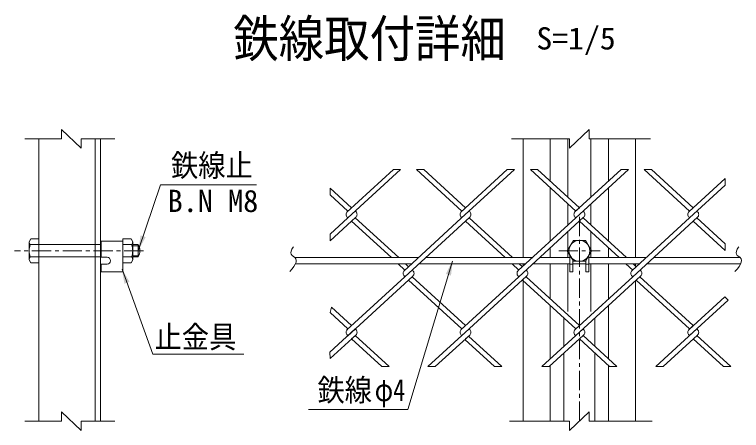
# Model space of a CAD drawing. Units: millimetres, scale not verified, with parts at other scales. Extents: x -4455 to 4455, y -3150 to 3150.
# Drawn here: x 1026 to 2444, y 562 to 1373 of the extents above; entities that cross this region are included whole.
import ezdxf
from ezdxf.enums import TextEntityAlignment as Align

# ---------------------------------------------------------------- set-up
doc = ezdxf.new("R2010")
doc.units = ezdxf.units.MM
doc.header["$LTSCALE"] = 30
doc.linetypes.add('DASHED', pattern=[7.5, 6, -1.5])
doc.linetypes.add('USER1', pattern=[2, 1.25, -0.25, 0.25, -0.25])
doc.layers.add('0-B_7詳細', color=7, linetype='Continuous', lineweight=18)
doc.styles.add('ＭＳ ゴシック', font='')
doc.styles.get('ＭＳ ゴシック').set_extended_font_data('MS Gothic')

msp = doc.modelspace()

# ---------------------------------------------------------------- linework, layer by layer
at = {"layer": '0-B_7詳細', "color": 4}
for p, q in [((1156.54, 1112.78), (1117.76, 1148.78)), ((1117.76, 1130.78), (1117.76, 1148.78)), ((2108.27, 1112.78), (2147.04, 1148.78)), ((2147.04, 1130.78), (2147.04, 1148.78)), ((1117.76, 1130.78), (1046.2, 1130.78)), ((1156.54, 1130.78), (1156.54, 1112.78)), ((1156.54, 1130.78), (1221.81, 1130.78)), ((2108.27, 1130.78), (1995.1, 1130.78)), ((2108.27, 1130.78), (2108.27, 1112.78)), ((2147.04, 1130.78), (2266.62, 1130.78)), ((1117.76, 580.47), (1117.76, 598.47)), ((1156.54, 562.47), (1117.76, 598.47)), ((2108.27, 562.47), (2147.04, 598.47)), ((2147.04, 580.47), (2147.04, 598.47)), ((1117.76, 580.47), (1046.2, 580.47)), ((1156.54, 580.47), (1221.81, 580.47)), ((1156.54, 580.47), (1156.54, 562.47)), ((2108.27, 580.47), (1991.46, 580.47)), ((2108.27, 580.47), (2108.27, 562.47)), ((2147.04, 580.47), (2269.86, 580.47))]:
    msp.add_line(p, q, dxfattribs=at)
at = {"layer": '0-B_7詳細', "lineweight": 9}
for p, q in [((1073.96, 1130.78), (1073.96, 580.47)), ((1183.46, 1130.78), (1183.46, 580.47)), ((1193.96, 1130.78), (1193.96, 580.47)), ((2018.16, 1130.78), (2018.16, 899.23)), ((2070.66, 1130.78), (2070.66, 1048.62)), ((2105.16, 1130.78), (2105.16, 1017)), ((2150.16, 1130.78), (2150.16, 1017)), ((2184.66, 1130.78), (2184.66, 1048.62)), ((2237.16, 1130.78), (2237.16, 899.23)), ((2070.66, 1035.6), (2070.66, 931.14)), ((2184.66, 1035.6), (2184.66, 931.14)), ((2105.16, 1003.98), (2105.16, 962.75)), ((2119.48, 988.9), (2127.66, 996.39)), ((2150.16, 1003.98), (2150.16, 962.75)), ((2119.48, 977.84), (2120.55, 976.86)), ((2105.16, 949.73), (2105.16, 899.23)), ((2150.16, 949.73), (2150.16, 899.23)), ((1054.76, 930.34), (1058.09, 936.1)), ((1058.09, 936.1), (1073.96, 936.1)), ((1073.96, 889.06), (1073.96, 936.1)), ((1237.58, 889.06), (1237.58, 936.1)), ((1054.76, 894.82), (1054.76, 930.34)), ((1056.82, 924.58), (1073.96, 924.58)), ((1194.98, 931.54), (1194.98, 900.04)), ((1254.73, 924.58), (1237.58, 924.58)), ((1256.78, 894.82), (1256.78, 930.34)), ((1256.78, 924.58), (1267.44, 924.58)), ((1267.44, 900.58), (1267.44, 924.58)), ((2070.66, 918.11), (2070.66, 899.23)), ((2184.66, 918.11), (2184.66, 899.23)), ((1056.82, 900.58), (1073.96, 900.58)), ((1194.98, 900.04), (1206.83, 900.04)), ((1254.73, 900.58), (1237.58, 900.58)), ((1256.78, 894.82), (1253.46, 889.06)), ((1256.78, 900.58), (1267.44, 900.58)), ((1813.81, 899.23), (1573.25, 899.23)), ((2035.84, 899.23), (1828.02, 899.23)), ((2108.91, 899.23), (2050.05, 899.23)), ((2108.91, 904.32), (2108.91, 871.54)), ((2111.38, 900.04), (2108.91, 900.04)), ((2114.91, 893.92), (2114.91, 871.54)), ((2143.94, 900.04), (2146.41, 900.04)), ((2146.41, 904.32), (2146.41, 871.54)), ((2257.86, 899.23), (2146.41, 899.23)), ((2441.34, 899.23), (2272.07, 899.23)), ((1193.96, 764.23), (1193.96, 884.23)), ((1194.98, 886.54), (1206.83, 886.54)), ((1194.98, 886.54), (1194.98, 871.54)), ((1253.46, 889.06), (1237.58, 889.06)), ((1800.71, 887.23), (1573.97, 887.23)), ((2022.74, 887.23), (1814.92, 887.23)), ((2018.16, 887.23), (2018.16, 883.03)), ((2108.91, 887.23), (2036.95, 887.23)), ((2070.66, 887.23), (2070.66, 819.12)), ((2105.16, 887.23), (2105.16, 794.38)), ((2114.91, 886.54), (2108.91, 886.54)), ((2140.41, 887.23), (2114.91, 887.23)), ((2140.41, 886.54), (2146.41, 886.54)), ((2244.77, 887.23), (2146.41, 887.23)), ((2150.16, 887.23), (2150.16, 794.38)), ((2184.66, 887.23), (2184.66, 819.12)), ((2237.16, 887.23), (2237.16, 883.03)), ((2442.07, 887.23), (2258.98, 887.23)), ((1194.98, 871.54), (1237.58, 871.54)), ((2023.75, 875.13), (2024.82, 874.15)), ((2023.75, 875.13), (2024.82, 874.15)), ((2114.91, 871.54), (2108.91, 871.54)), ((2245.78, 875.13), (2246.85, 874.15)), ((2245.78, 875.13), (2246.85, 874.15)), ((2018.16, 856.99), (2018.16, 580.47)), ((2237.16, 854.21), (2237.16, 580.47)), ((2070.66, 806.1), (2070.66, 701.64)), ((2184.66, 806.1), (2184.66, 701.64)), ((2097.66, 781.36), (2097.66, 726.38)), ((2157.66, 781.36), (2157.66, 726.38)), ((2097.66, 713.36), (2097.66, 580.47)), ((2157.66, 713.36), (2157.66, 580.47)), ((2070.66, 688.62), (2070.66, 580.47)), ((2184.66, 688.62), (2184.66, 580.47))]:
    msp.add_line(p, q, dxfattribs=at)
at = {"layer": '0-B_7詳細', "color": 3}
for p, q in [((1674.36, 987.91), (1764.97, 1070.95)), ((1676.5, 976.86), (1779.18, 1070.95)), ((1764.97, 1070.95), (1779.18, 1070.95)), ((1810.05, 1070.95), (1898.53, 989.88)), ((1810.05, 1070.95), (1824.26, 1070.95)), ((1824.26, 1070.95), (1905.63, 996.39)), ((1896.38, 987.91), (1987, 1070.95)), ((1897.45, 975.87), (2001.21, 1070.95)), ((1987, 1070.95), (2001.21, 1070.95)), ((2032.08, 1070.95), (2120.55, 989.88)), ((2032.08, 1070.95), (2046.29, 1070.95)), ((2046.29, 1070.95), (2127.66, 996.39)), ((2119.48, 988.9), (2209.03, 1070.95)), ((2120.55, 976.86), (2223.23, 1070.95)), ((2209.03, 1070.95), (2223.23, 1070.95)), ((2254.11, 1070.95), (2342.58, 989.88)), ((2254.11, 1070.95), (2268.32, 1070.95)), ((2268.32, 1070.95), (2349.69, 996.39)), ((2341.51, 988.9), (2411.8, 1053.3)), ((2411.8, 1053.3), (2411.8, 1040.28)), ((1641.57, 1034.9), (1683.6, 996.39)), ((1641.57, 1021.88), (1641.57, 1034.9)), ((2342.58, 976.86), (2411.8, 1040.28)), ((1641.57, 1021.88), (1676.5, 989.88)), ((1675.06, 978.17), (1676.5, 976.86)), ((1675.06, 978.17), (1676.5, 976.86)), ((1690.71, 989.88), (1691.78, 988.9)), ((1690.71, 989.88), (1691.78, 988.9)), ((1912.73, 989.88), (1913.81, 988.9)), ((1912.73, 989.88), (1913.81, 988.9)), ((2134.76, 989.88), (2135.83, 988.9)), ((2134.76, 989.88), (2135.83, 988.9)), ((2356.79, 989.88), (2357.86, 988.9)), ((2356.79, 989.88), (2357.86, 988.9)), ((2356.79, 989.88), (2357.86, 988.9)), ((2356.79, 989.88), (2357.86, 988.9)), ((1641.57, 944.85), (1676.5, 976.86)), ((1641.57, 931.83), (1683.6, 970.35)), ((1675.43, 977.84), (1676.5, 976.86)), ((1675.43, 977.84), (1676.5, 976.86)), ((1683.6, 970.35), (1691.78, 977.84)), ((1683.6, 970.35), (1761.21, 899.23)), ((1690.71, 976.86), (1775.42, 899.23)), ((1785.37, 873.17), (1897.45, 975.87)), ((1787.51, 862.11), (1913.81, 977.84)), ((1897.45, 977.84), (1898.53, 976.86)), ((1905.63, 970.35), (1983.24, 899.23)), ((1912.73, 976.86), (1997.45, 899.23)), ((2008.47, 874.15), (2120.55, 976.86)), ((2127.66, 970.35), (2205.27, 899.23)), ((2134.76, 976.86), (2219.48, 899.23)), ((2230.5, 874.15), (2342.58, 976.86)), ((2231.57, 862.11), (2357.86, 977.84)), ((2341.51, 977.84), (2342.58, 976.86)), ((2349.69, 970.35), (2411.8, 913.43)), ((2356.79, 976.86), (2411.8, 926.45)), ((1641.57, 931.83), (1641.57, 944.85)), ((2411.8, 926.45), (2411.8, 913.43)), ((1774.31, 887.23), (1787.51, 875.13)), ((1788.52, 887.23), (1794.62, 881.64)), ((1996.34, 887.23), (2009.54, 875.13)), ((2010.55, 887.23), (2016.64, 881.64)), ((2218.37, 887.23), (2231.57, 875.13)), ((2230.5, 874.15), (2238.67, 881.64)), ((2232.58, 887.23), (2238.67, 881.64)), ((1801.72, 875.13), (1802.79, 874.15)), ((1801.72, 875.13), (1802.79, 874.15)), ((1674.36, 758.42), (1787.51, 862.11)), ((1675.43, 746.38), (1802.79, 863.09)), ((1786.07, 863.43), (1787.51, 862.11)), ((1786.44, 863.09), (1787.51, 862.11)), ((1786.44, 863.09), (1787.51, 862.11)), ((1794.62, 855.6), (1802.79, 863.09)), ((1794.62, 855.6), (1898.53, 760.38)), ((1801.72, 862.11), (1905.63, 766.89)), ((1896.38, 758.42), (2009.54, 862.11)), ((1897.45, 746.38), (2024.82, 863.09)), ((2016.64, 855.6), (2120.55, 760.38)), ((2023.75, 862.11), (2127.66, 766.89)), ((2119.48, 759.4), (2231.57, 862.11)), ((2120.55, 747.36), (2246.85, 863.09)), ((2230.5, 863.09), (2231.57, 862.11)), ((2238.67, 855.6), (2342.58, 760.38)), ((2245.78, 862.11), (2349.69, 766.89)), ((2341.51, 759.4), (2411.03, 823.11)), ((2411.03, 823.11), (2417.56, 816.07)), ((2342.58, 747.36), (2417.56, 816.07)), ((1644.32, 802.89), (1641.57, 792.39)), ((1644.32, 802.89), (1683.6, 766.89)), ((1641.57, 792.39), (1676.5, 760.38)), ((2341.51, 759.4), (2349.69, 766.89)), ((1641.39, 715.2), (1690.71, 760.38)), ((1690.71, 760.38), (1691.78, 759.4)), ((1690.71, 760.38), (1691.78, 759.4)), ((1832.5, 686.86), (1912.73, 760.38)), ((1912.73, 760.38), (1913.81, 759.4)), ((1912.73, 760.38), (1913.81, 759.4)), ((2054.53, 686.86), (2134.76, 760.38)), ((2134.76, 760.38), (2135.83, 759.4)), ((2134.76, 760.38), (2135.83, 759.4)), ((2276.56, 686.86), (2356.79, 760.38)), ((2356.79, 760.38), (2357.86, 759.4)), ((2356.79, 760.38), (2357.86, 759.4)), ((1641.62, 702.38), (1691.78, 748.34)), ((1675.43, 748.34), (1676.5, 747.36)), ((1675.43, 748.34), (1676.5, 747.36)), ((1683.6, 740.85), (1691.78, 748.34)), ((1683.6, 740.85), (1742.52, 686.86)), ((1690.71, 747.36), (1756.73, 686.86)), ((1846.71, 686.86), (1913.81, 748.34)), ((1897.45, 748.34), (1898.53, 747.36)), ((1897.45, 748.34), (1898.53, 747.36)), ((1904.56, 739.87), (1962.41, 686.86)), ((1905.63, 740.85), (1913.81, 748.34)), ((1911.66, 746.38), (1976.62, 686.86)), ((2068.74, 686.86), (2135.83, 748.34)), ((2119.48, 748.34), (2120.55, 747.36)), ((2127.66, 740.85), (2186.58, 686.86)), ((2134.76, 747.36), (2200.79, 686.86)), ((2290.77, 686.86), (2357.86, 748.34)), ((2341.51, 748.34), (2342.58, 747.36)), ((2349.69, 740.85), (2408.6, 686.86)), ((2356.79, 747.36), (2422.81, 686.86)), ((1641.39, 715.2), (1641.62, 702.38)), ((1742.52, 686.86), (1756.73, 686.86)), ((1832.5, 686.86), (1846.71, 686.86)), ((1962.41, 686.86), (1976.62, 686.86)), ((2054.53, 686.86), (2068.74, 686.86)), ((2186.58, 686.86), (2200.79, 686.86)), ((2276.56, 686.86), (2290.77, 686.86)), ((2408.6, 686.86), (2422.81, 686.86))]:
    msp.add_line(p, q, dxfattribs=at)
at = {"layer": '0-B_7詳細', "color": 1, "linetype": 'USER1'}
for p, q in [((2127.66, 978.73), (2127.66, 580.47)), ((1277.84, 912.58), (1026.35, 912.58)), ((2087.36, 912.58), (2168.01, 912.58))]:
    msp.add_line(p, q, dxfattribs=at)
at = {"layer": '0-B_7詳細', "color": 3, "linetype": 'DASHED'}
for p, q in [((1073.96, 924.58), (1194.98, 924.58)), ((1073.96, 900.58), (1194.98, 900.58))]:
    msp.add_line(p, q, dxfattribs=at)
at = {"layer": '0-B_7詳細', "color": 1}
for p, q in [((1256.78, 922.18), (1268.66, 922.18)), ((1256.78, 902.98), (1268.66, 902.98))]:
    msp.add_line(p, q, dxfattribs=at)
for points in [[(1498.11, 1041.16), (1310.92, 1041.16), (1268.08, 914.47)], [(1599.21, 603.01), (1793.11, 603.01), (1880.38, 892.66)], [(1473.16, 711.05), (1296.21, 711.05), (1235.99, 876.56)]]:
    msp.add_lwpolyline(points, dxfattribs=at)
at = {"layer": '0-B_7詳細', "color": 3}
msp.add_lwpolyline([(2008.47, 863.09), (2009.54, 862.11), (2135.83, 977.84)], dxfattribs=at)
at = {"layer": '0-B_7詳細', "lineweight": 9}
for points in [[(1256.78, 930.34), (1253.46, 936.1), (1237.58, 936.1)], [(1194.98, 931.54), (1237.58, 931.54), (1237.58, 871.54)], [(1570.17, 920.32), (1569.86, 919.93), (1567.2, 915.73), (1565.63, 911.97), (1565.16, 908.66), (1565.79, 905.78), (1567.51, 903.35), (1570.33, 901.36), (1573.16, 899.36), (1574.91, 896.87), (1575.59, 893.92), (1575.2, 890.49), (1573.73, 886.58), (1571.19, 882.2), (1567.58, 877.34), (1562.89, 872)], [(2438.27, 920.32), (2437.96, 919.93), (2435.29, 915.73), (2433.73, 911.97), (2433.26, 908.66), (2433.88, 905.78), (2435.6, 903.35), (2438.42, 901.36), (2441.25, 899.36), (2443, 896.87), (2443.68, 893.92), (2443.29, 890.49), (2441.82, 886.58), (2439.28, 882.2), (2435.67, 877.34), (2430.98, 872)], [(1054.76, 894.82), (1058.09, 889.06), (1073.96, 889.06)], [(2140.41, 893.92), (2140.41, 871.54), (2146.41, 871.54)]]:
    msp.add_lwpolyline(points, dxfattribs=at)
at = {"layer": '0-B_7詳細', "color": 3}
msp.add_lwpolyline([(2151.18, 912.58), (2139.42, 932.95), (2115.9, 932.95), (2104.14, 912.58), (2115.9, 892.21), (2139.42, 892.21)], close=True, dxfattribs=at)
msp.add_circle((2127.66, 912.58), 20.4, dxfattribs=at)
for centre, start, end in [((1680.49, 983.37), 132.5, 227.5), ((1686.71, 983.37), 312.5, 47.5), ((1902.52, 983.37), 132.5, 227.5), ((1908.74, 983.37), 312.5, 47.5), ((2124.55, 983.37), 132.5, 227.5), ((2130.77, 983.37), 312.5, 47.5), ((2346.58, 983.37), 132.5, 227.5), ((2352.79, 983.37), 312.5, 47.5), ((1791.51, 868.62), 132.5, 227.5), ((1797.72, 868.62), 312.5, 47.5), ((2013.54, 868.62), 132.5, 227.5), ((2019.75, 868.62), 312.5, 47.5), ((2235.56, 868.62), 132.5, 227.5), ((2241.78, 868.62), 312.5, 47.5), ((1680.49, 753.87), 132.5, 227.5), ((1686.71, 753.87), 312.5, 47.5), ((1902.52, 753.87), 132.5, 227.5), ((1908.74, 753.87), 312.5, 47.5), ((2124.55, 753.87), 132.5, 227.5), ((2130.77, 753.87), 312.5, 47.5), ((2346.58, 753.87), 132.5, 227.5), ((2352.79, 753.87), 312.5, 47.5)]:
    msp.add_arc(centre, 7.5, start, end, dxfattribs=at)
at = {"layer": '0-B_7詳細', "lineweight": 9}
for centre, radius, start, end in [((1063.85, 930.34), 9.09, 180, 219.3382), ((1090.76, 912.58), 36, 160.52878, 199.47122), ((1220.78, 912.58), 36, 340.52878, 19.47122), ((1247.7, 930.34), 9.09, 320.6618, 0), ((1246.66, 912.58), 24, 330, 30), ((1063.85, 894.82), 9.09, 140.6618, 180), ((1206.83, 893.29), 6.75, 270, 90), ((1247.7, 894.82), 9.09, 0, 39.3382)]:
    msp.add_arc(centre, radius, start, end, dxfattribs=at)
at = {"layer": '0-B_7詳細', "color": 1}
for points in [[(1267.44, 912.58), (1272.12, 942.67), (1281.99, 939.33)], [(1880.96, 894.57), (1877.29, 864.34), (1867.32, 867.35)], [(1235.31, 878.44), (1250.46, 852.03), (1240.67, 848.46)]]:
    msp.add_solid(points, dxfattribs=at)

# ---------------------------------------------------------------- texts
at = {"layer": '0-B_7詳細', "style": 'ＭＳ ゴシック', "width": 0.9}
msp.add_text('鉄線取付詳細', height=72.14, dxfattribs=at).set_placement((1452.9, 1268.51), align=Align.BOTTOM_LEFT)
at = {"layer": '0-B_7詳細', "color": 3, "style": 'ＭＳ ゴシック'}
for s, width, p in [('S=1/5', 1.05, (2043.77, 1291.89)), ('鉄線止', 0.9, (1331.39, 1044.35)), ('止金具', 0.9, (1299.24, 710.1)), ('鉄線', 0.9, (1616.88, 606.61)), ('φ4', 0.8, (1728.67, 606.61))]:
    msp.add_text(s, height=43.33, dxfattribs=dict(at, width=width)).set_placement(p, align=Align.BOTTOM_LEFT)
msp.add_text('B.N M8', height=43.33, dxfattribs=at).set_placement((1324.83, 975.14), align=Align.BOTTOM_LEFT)

doc.saveas('drawing.dxf')
